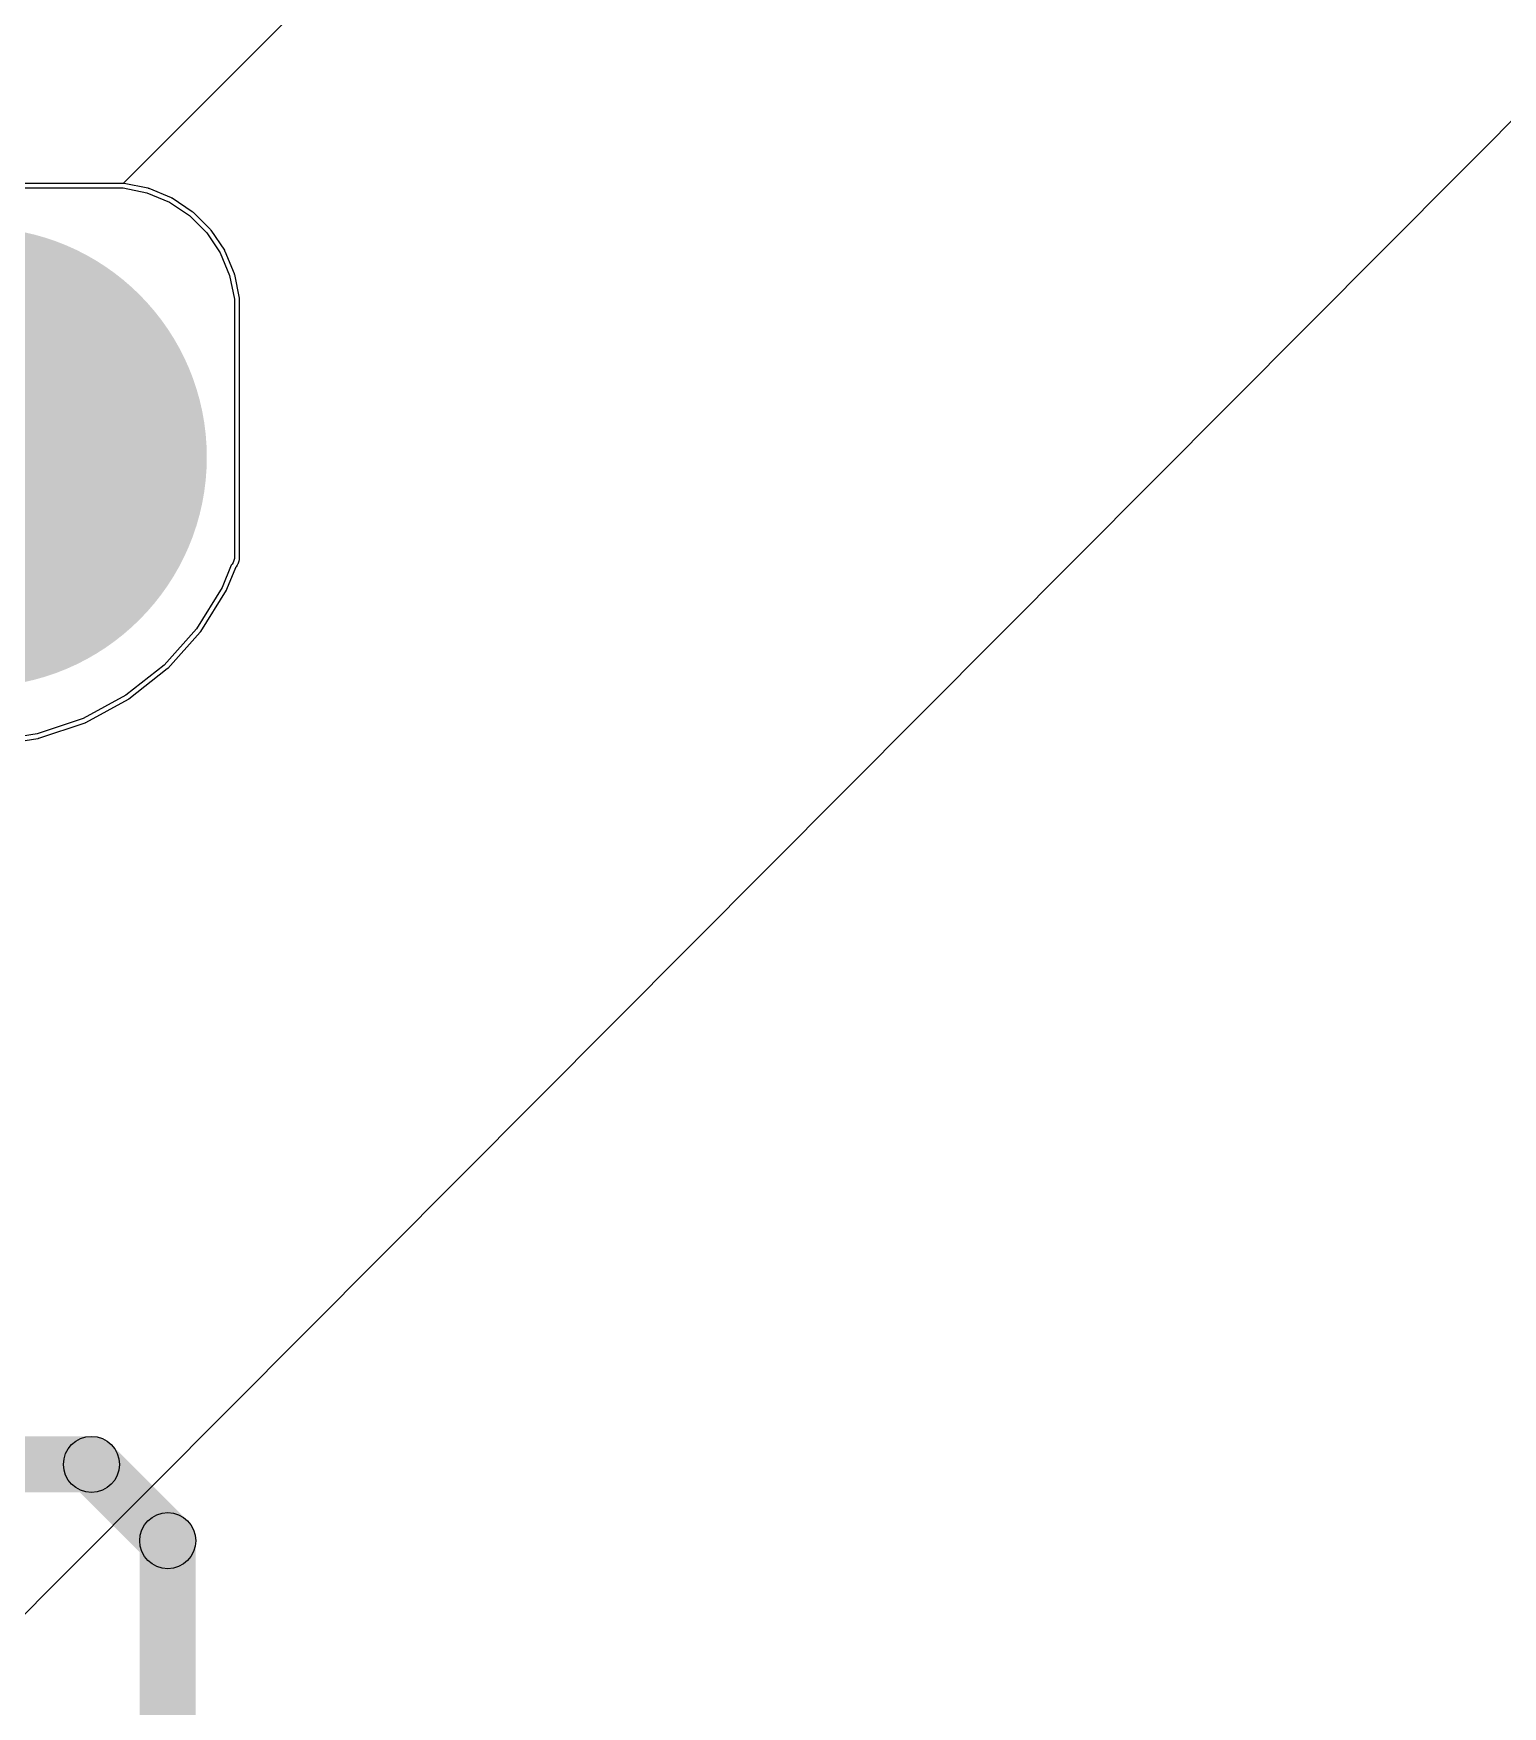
# Model space of a CAD drawing. Header units: millimetres. Extents: x 0 to 212, y 0 to 213.
# Drawn here: x 2.547 to 3.202, y 2.625 to 3.371 of the extents above; entities that cross this region are included whole.
import ezdxf

# ---------------------------------------------------------------- set-up
doc = ezdxf.new("R2010")
doc.units = ezdxf.units.MM
doc.header["$MEASUREMENT"] = 0
for name, color, linetype in [('BottomLayer', 5, 'Continuous'), ('BottomSolder', 6, 'Continuous'), ('PadHoleLayer', 156, 'Continuous'), ('TopLayer', 1, 'Continuous'), ('TopSolder', 216, 'Continuous'), ('ViaHoleLayer', 16, 'Continuous')]:
    doc.layers.add(name, color=color, linetype=linetype)

msp = doc.modelspace()

# ---------------------------------------------------------------- hatches: boundary and pattern name
at = {"layer": 'BottomLayer'}
h = msp.add_hatch(color=5, dxfattribs=at)
edge = h.paths.add_edge_path()
edge.add_arc((2.522, 3.182), 0.09843, 0, 360)
h = msp.add_hatch(color=5, dxfattribs=at)
edge = h.paths.add_edge_path()
edge.add_arc((2.58034, 3.2368), 0.01181, 0, 360)
h = msp.add_hatch(color=5, dxfattribs=at)
edge = h.paths.add_edge_path()
edge.add_arc((2.602, 3.17949), 0.01181, 0, 360)
h = msp.add_hatch(color=5, dxfattribs=at)
edge = h.paths.add_edge_path()
edge.add_arc((2.5768, 3.12366), 0.01181, 0, 360)
for points in [[(2.50123, 2.7205), (2.50123, 2.7455), (2.573, 2.7455), (2.573, 2.7205)], [(2.56416, 2.72416), (2.58184, 2.74184), (2.61584, 2.70784), (2.59816, 2.69016)], [(2.6195, 2.013), (2.5945, 2.013), (2.5945, 2.699), (2.6195, 2.699)]]:
    msp.add_hatch(color=5, dxfattribs=at).paths.add_polyline_path(points)
h = msp.add_hatch(color=5, dxfattribs=at)
edge = h.paths.add_edge_path()
edge.add_arc((2.573, 2.733), 0.0125, 0, 360)
h = msp.add_hatch(color=5, dxfattribs=at)
edge = h.paths.add_edge_path()
edge.add_arc((2.573, 2.733), 0.0125, 0, 360)
h = msp.add_hatch(color=5, dxfattribs=at)
edge = h.paths.add_edge_path()
edge.add_arc((2.607, 2.699), 0.0125, 0, 360)
h = msp.add_hatch(color=5, dxfattribs=at)
edge = h.paths.add_edge_path()
edge.add_arc((2.607, 2.699), 0.0125, 0, 360)
at = {"layer": 'BottomSolder'}
h = msp.add_hatch(color=6, dxfattribs=at)
edge = h.paths.add_edge_path()
edge.add_arc((2.522, 3.182), 0.10243, 0, 360)
at = {"layer": 'PadHoleLayer'}
h = msp.add_hatch(color=156, dxfattribs=at)
edge = h.paths.add_edge_path()
edge.add_arc((2.522, 3.182), 0.06102, 0, 360)
at = {"layer": 'TopLayer'}
h = msp.add_hatch(color=1, dxfattribs=at)
edge = h.paths.add_edge_path()
edge.add_arc((2.522, 3.182), 0.09843, 0, 360)
h = msp.add_hatch(color=1, dxfattribs=at)
edge = h.paths.add_edge_path()
edge.add_arc((2.58034, 3.2368), 0.01181, 0, 360)
h = msp.add_hatch(color=1, dxfattribs=at)
edge = h.paths.add_edge_path()
edge.add_arc((2.602, 3.17949), 0.01181, 0, 360)
h = msp.add_hatch(color=1, dxfattribs=at)
edge = h.paths.add_edge_path()
edge.add_arc((2.5768, 3.12366), 0.01181, 0, 360)
at = {"layer": 'TopSolder'}
h = msp.add_hatch(color=216, dxfattribs=at)
edge = h.paths.add_edge_path()
edge.add_arc((2.522, 3.182), 0.10243, 0, 360)
at = {"layer": 'ViaHoleLayer'}
h = msp.add_hatch(color=16, dxfattribs=at)
edge = h.paths.add_edge_path()
edge.add_arc((2.58034, 3.2368), 0.00591, 0, 360)
h = msp.add_hatch(color=16, dxfattribs=at)
edge = h.paths.add_edge_path()
edge.add_arc((2.602, 3.17949), 0.00591, 0, 360)
h = msp.add_hatch(color=16, dxfattribs=at)
edge = h.paths.add_edge_path()
edge.add_arc((2.5768, 3.12366), 0.00591, 0, 360)

# ---------------------------------------------------------------- linework, layer by layer
at = {"layer": 'BottomLayer'}
for centre in [(2.573, 2.733), (2.573, 2.733), (2.607, 2.699), (2.607, 2.699)]:
    msp.add_circle(centre, 0.0125, dxfattribs=at)
at = {"layer": 'TopLayer'}
for p, q in [((2.48733, 3.30202), (2.58169, 3.30202)), ((2.58169, 3.30202), (2.58711, 3.30202)), ((2.58711, 3.30202), (2.59774, 3.2999)), ((2.59774, 3.2999), (2.60775, 3.29575)), ((2.60775, 3.29575), (2.61676, 3.28973)), ((2.61676, 3.28973), (2.62442, 3.28207)), ((2.62442, 3.28207), (2.63044, 3.27306)), ((2.63044, 3.27306), (2.63459, 3.26305)), ((2.63459, 3.26305), (2.6367, 3.25242)), ((2.6367, 3.25242), (2.6367, 3.247)), ((2.6367, 3.247), (2.6367, 3.247)), ((2.6367, 3.247), (2.6367, 3.13736)), ((2.63533, 3.13392), (2.63127, 3.12387)), ((2.63566, 3.13426), (2.63533, 3.13392)), ((2.63617, 3.13507), (2.63566, 3.13426)), ((2.63653, 3.13595), (2.63617, 3.13507)), ((2.6367, 3.13689), (2.63653, 3.13595)), ((2.6367, 3.13736), (2.6367, 3.13689)), ((2.63127, 3.12387), (2.61981, 3.10547)), ((2.61981, 3.10547), (2.60537, 3.0893)), ((2.60537, 3.0893), (2.58836, 3.07585)), ((2.58836, 3.07585), (2.56931, 3.06551)), ((2.56931, 3.06551), (2.54876, 3.0586)), ((2.54876, 3.0586), (2.52733, 3.05531))]:
    msp.add_line(p, q, dxfattribs=at)
at = {"layer": 'TopSolder'}
for p, q in [((0.01639, 0.12842), (212.29836, 213.33436)), ((2.58731, 3.3041), (212.29836, 213.33436)), ((2.48724, 3.30418), (2.58711, 3.30418)), ((2.58711, 3.30418), (2.58731, 3.3041)), ((2.58731, 3.3041), (2.58753, 3.30414)), ((2.58753, 3.30414), (2.59816, 3.30202)), ((2.59816, 3.30202), (2.59834, 3.3019)), ((2.59834, 3.3019), (2.59856, 3.3019)), ((2.59856, 3.3019), (2.60858, 3.29775)), ((2.60858, 3.29775), (2.60873, 3.2976)), ((2.60873, 3.2976), (2.60895, 3.29755)), ((2.60895, 3.29755), (2.61796, 3.29153)), ((2.61796, 3.29153), (2.61809, 3.29135)), ((2.61809, 3.29135), (2.61829, 3.29126)), ((2.61829, 3.29126), (2.62595, 3.2836)), ((2.62595, 3.2836), (2.62604, 3.2834)), ((2.62604, 3.2834), (2.62622, 3.28327)), ((2.62622, 3.28327), (2.63224, 3.27426)), ((2.63224, 3.27426), (2.63229, 3.27404)), ((2.63229, 3.27404), (2.63244, 3.27389)), ((2.63244, 3.27389), (2.63659, 3.26388)), ((2.63659, 3.26388), (2.63659, 3.26365)), ((2.63659, 3.26365), (2.63671, 3.26347)), ((2.63671, 3.26347), (2.63883, 3.25284)), ((2.63883, 3.25284), (2.63878, 3.25262)), ((2.63878, 3.25262), (2.63887, 3.25242)), ((2.63887, 3.25242), (2.63887, 3.247)), ((2.63887, 3.247), (2.63887, 3.13736)), ((2.63719, 3.13273), (2.63327, 3.12306)), ((2.63724, 3.13278), (2.63719, 3.13273)), ((2.63731, 3.13298), (2.63724, 3.13278)), ((2.63749, 3.1331), (2.63731, 3.13298)), ((2.638, 3.1339), (2.63749, 3.1331)), ((2.63804, 3.13411), (2.638, 3.1339)), ((2.63819, 3.13427), (2.63804, 3.13411)), ((2.63854, 3.13515), (2.63819, 3.13427)), ((2.63865, 3.13554), (2.63853, 3.13536)), ((2.63853, 3.13536), (2.63854, 3.13515)), ((2.63883, 3.13648), (2.63865, 3.13554)), ((2.63887, 3.13689), (2.63879, 3.13669)), ((2.63879, 3.13669), (2.63883, 3.13648)), ((2.63887, 3.13736), (2.63887, 3.13689)), ((2.63311, 3.12273), (2.62165, 3.10432)), ((2.63314, 3.12292), (2.63311, 3.12273)), ((2.63327, 3.12306), (2.63314, 3.12292)), ((2.62142, 3.10402), (2.60698, 3.08786)), ((2.62149, 3.10421), (2.62142, 3.10402)), ((2.62165, 3.10432), (2.62149, 3.10421)), ((2.6068, 3.08777), (2.60671, 3.0876)), ((2.60698, 3.08786), (2.6068, 3.08777)), ((2.60671, 3.0876), (2.58971, 3.07415)), ((2.5894, 3.07395), (2.57034, 3.06361)), ((2.58952, 3.0741), (2.5894, 3.07395)), ((2.58971, 3.07415), (2.58952, 3.0741)), ((2.57, 3.06346), (2.54945, 3.05655)), ((2.57014, 3.06359), (2.57, 3.06346)), ((2.57034, 3.06361), (2.57014, 3.06359)), ((2.54909, 3.05646), (2.52766, 3.05317)), ((2.54926, 3.05656), (2.54909, 3.05646)), ((2.54945, 3.05655), (2.54926, 3.05656))]:
    msp.add_line(p, q, dxfattribs=at)

doc.saveas('drawing.dxf')
